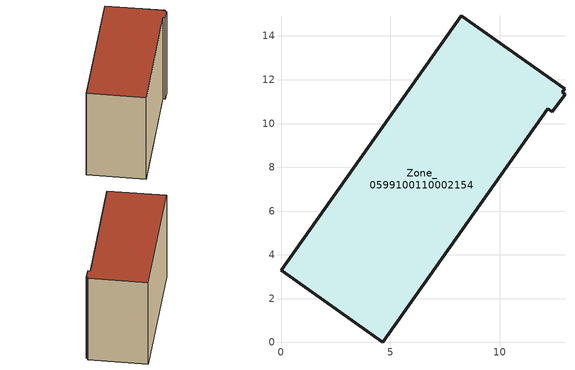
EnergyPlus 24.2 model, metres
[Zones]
Zone_0599100110002154
 floor ground (C_G): 12.18,10.68 4.64,0 0,3.29 8.24,14.93 12.95,11.59 12.84,11.44 12.98,11.34 12.4,10.53 z3.89
 wall outside (C_F): 8.24,14.93 0,3.29 4.64,0 12.18,10.68 12.4,10.53 12.98,11.34 12.84,11.44 12.95,11.59 8.24,14.93 z3.89:13.35
 roof outside (C_R): 12.4,10.53 12.98,11.34 12.84,11.44 12.95,11.59 8.24,14.93 0,3.29 4.64,0 12.18,10.68 z13.35
[BUILDING]
Pand.0599100110002154: North Axis=0; Terrain=City; Loads Convergence Tolerance Value=0.04; Temperature Convergence Tolerance Value=0.4; Solar Distribution=FullExterior; Maximum Number of Warmup Days=25; Minimum Number of Warmup Days=1
[Site:Location]
Rotterdam.The.Hague.AP_ZH_NLD Design_Conditions: Latitude=51.96; Longitude=4.45; Time Zone=1; Elevation=-4.5
[SITE:GROUNDTEMPERATURE:BUILDINGSURFACE]
18, 18, 18, 18, 18, 18, 18, 18, 18, 18, 18, 18
[MATERIAL] Thermal Absorptance=0.9; Solar Absorptance=0.7; Visible Absorptance=0.7
Name | Roughness | Thickness | Conductivity | Density | Specific Heat
G.TI.2015-2018 | MediumSmooth | 0.15 | 0.0428571 | 540 | 1210
F.TI.2015-2018 | Rough | 0.3 | 0.0666667 | 1920 | 840
R.TI.2015-2018 | MediumRough | 0.2 | 0.0333333 | 1500 | 1000
[CONSTRUCTION]
C_G: G.TI.2015-2018
C_F: F.TI.2015-2018
C_R: R.TI.2015-2018
[ZONE]
Zone_0599100110002154: Type=1; Multiplier=1; Ceiling Height=Autocalculate; Volume=Autocalculate; Floor Area=autocalculate; Part of Total Floor Area=Yes
[ZONEINFILTRATION:DESIGNFLOWRATE]
Infil_Zone_0599100110002154: Zone or ZoneList or Space or SpaceList=Zone_0599100110002154; Schedule=AlwaysOn; Design Flow Rate Calculation Method=Flow/Area; Flow Rate per Floor Area=0.0015; Constant Term Coefficient=1; Temperature Term Coefficient=0; Velocity Term Coefficient=0; Velocity Squared Term Coefficient=0
[HVACTEMPLATE:ZONE:IDEALLOADSAIRSYSTEM]
Zone_0599100110002154: Maximum Heating Supply Air Temperature=50; Minimum Cooling Supply Air Temperature=13; Maximum Heating Supply Air Humidity Ratio=0.0156; Minimum Cooling Supply Air Humidity Ratio=0.0077; Heating Limit=NoLimit; Cooling Limit=NoLimit; Dehumidification Control Type=ConstantSensibleHeatRatio; Cooling Sensible Heat Ratio=0.7; Dehumidification Setpoint=60; Humidification Control Type=None; Humidification Setpoint=30; Outdoor Air Method=None; Outdoor Air Flow Rate per Person=0.00944; Outdoor Air Flow Rate per Zone Floor Area=0; Outdoor Air Flow Rate per Zone=0; Demand Controlled Ventilation Type=None; Outdoor Air Economizer Type=NoEconomizer; Heat Recovery Type=None; Sensible Heat Recovery Effectiveness=0.7; Latent Heat Recovery Effectiveness=0.65
[ZONECONTROL:THERMOSTAT]
ThermostatControl_Zone_0599100110002154: Zone or ZoneList=Zone_0599100110002154; Control Type Schedule=DualSetpointControlType; Control 1=Thermostat_Zone_0599100110002154; Temperature Difference Between Cutout And Setpoint=0
[THERMOSTATSETPOINT:DUALSETPOINT]
Thermostat_Zone_0599100110002154: Heating Setpoint Temperature Schedule=HeatingSetpoint_Zone_0599100110002154; Cooling Setpoint Temperature Schedule=CoolingSetpoint_Zone_0599100110002154
[SCHEDULE:COMPACT]
HeatingSetpoint_Zone_0599100110002154: Through: 12/31, For: AllDays, Until: 24:00, 21
CoolingSetpoint_Zone_0599100110002154: Through: 12/31, For: AllDays, Until: 24:00, 24
DualSetpointControlType: Through: 12/31, For: AllDays, Until: 24:00, 4
AlwaysOn: Through: 12/31, For: AllDays, Until: 24:00, 1
